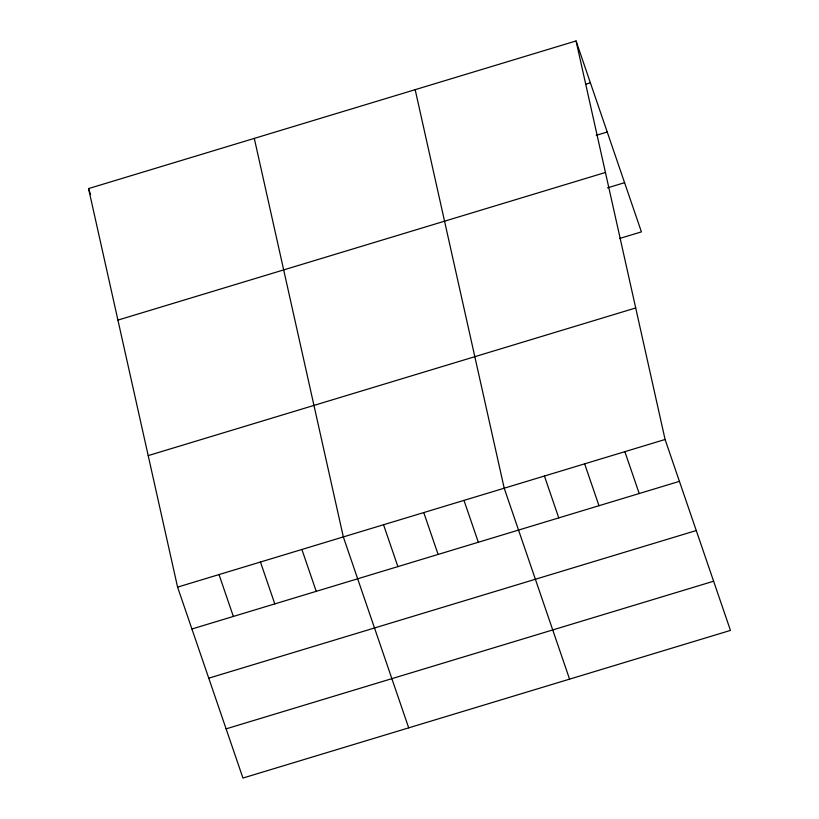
<?xml version="1.0" encoding="UTF-8"?>
<svg xmlns="http://www.w3.org/2000/svg" width="819" height="819" viewBox="0 0 819 819"><rect width="100%" height="100%" fill="white"/><g stroke="black" fill="none" stroke-linecap="round" stroke-linejoin="round"><path stroke-width="1.23" d="M576.054 40.95L665.089 439.486L730.456 630.415L242.946 778.05L177.58 587.121L88.544 188.585L576.054 40.95L641.42 231.879L619.481 238.524M585.513 84.296L590.386 82.821M596.252 135.33L607.227 132.013M117.926 320.106L605.436 172.471M607.514 187.858L624.58 182.688M148.198 455.61L635.708 307.964M177.58 587.121L665.089 439.486M191.912 628.992L679.422 481.357M208.753 678.183L696.263 530.538M226.105 728.859L713.615 581.224M624.866 451.668L639.199 493.529M584.643 463.841L598.986 505.712M544.43 476.023L558.763 517.895M569.574 679.135L504.207 488.206L415.172 89.67M463.994 500.389L478.327 542.25M423.771 512.561L438.104 554.432M383.548 524.744L397.891 566.615M408.701 727.856L343.335 536.926L254.299 138.391M301.894 549.477L316.226 591.338M260.452 562.029L274.795 603.89M88.544 188.585L90.592 194.574M219.021 574.569L233.354 616.441"/></g></svg>
